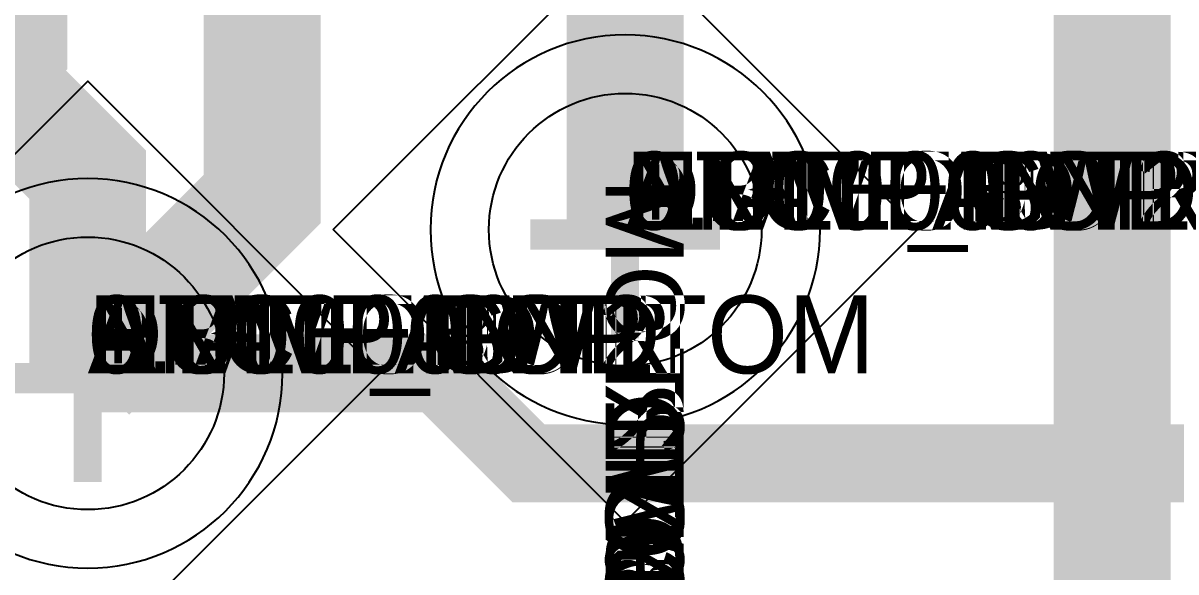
# Model space of a CAD drawing. Extents: x 0 to 323, y 0 to 320.
# Drawn here: x 46.504 to 49.464, y 14.51 to 15.92 of the extents above; entities that cross this region are included whole.
import ezdxf
from ezdxf.enums import TextEntityAlignment as Align

# ---------------------------------------------------------------- set-up
doc = ezdxf.new("R2010")
doc.units = 0
doc.header["$MEASUREMENT"] = 0
doc.layers.get('0').update_dxf_attribs({"linetype": 'CONTINUOUS'})
for name, color, linetype in [('CDN_FIGURES', 7, 'CONTINUOUS'), ('ETCH_BOTTOM', 7, 'CONTINUOUS'), ('ETCH_GND', 3, 'CONTINUOUS'), ('ETCH_INT1', 4, 'CONTINUOUS'), ('ETCH_INT2', 5, 'CONTINUOUS'), ('ETCH_PWR', 6, 'CONTINUOUS'), ('ETCH_TOP', 2, 'CONTINUOUS'), ('MANUFACTURING_NCLEGEND-1-6', 8, 'CONTINUOUS')]:
    doc.layers.add(name, color=color, linetype=linetype)

# ---------------------------------------------------------------- blocks, each defined once
blk = doc.blocks.new('PAD_INFO')
for tag in ['SHAPE_TYPE', 'PAD_HEIGHT', 'PAD_LAYER', 'PAD_TYPE', 'PAD_WIDTH']:
    blk.add_attdef(tag, (0, 0), '', height=0.2)
at = {"flags": 2}
blk.add_attdef('CDN_TYPE', (0, 0), '', height=0.2, dxfattribs=at)
blk = doc.blocks.new('DRILL_INFO')
at = {"flags": 2}
blk.add_attdef('CDN_TYPE', (0, 0), '', height=0.2, dxfattribs=at)
for tag in ['FSHAPE', 'FCHAR', 'DRILL_HEIGHT', 'DIAMETER', 'PLATED', 'DRILL_WIDTH']:
    blk.add_attdef(tag, (0, 0), '', height=0.2)
blk = doc.blocks.new('VIA0700X0300')
at = {"layer": 'ETCH_BOTTOM'}
blk.add_circle((0, 0), 0.35, dxfattribs=at)
at = {"layer": 'ETCH_GND'}
blk.add_circle((0, 0), 0.35, dxfattribs=at)
at = {"layer": 'ETCH_INT1'}
blk.add_circle((0, 0), 0.35, dxfattribs=at)
at = {"layer": 'ETCH_INT2'}
blk.add_circle((0, 0), 0.35, dxfattribs=at)
at = {"layer": 'ETCH_PWR'}
blk.add_circle((0, 0), 0.35, dxfattribs=at)
at = {"layer": 'ETCH_TOP'}
blk.add_circle((0, 0), 0.35, dxfattribs=at)
ref = blk.add_blockref('PAD_INFO', (0, 0))
ref.add_attrib('PAD_LAYER', 'ETCH_TOP', (0, 0), dxfattribs={"height": 0.2})
ref.add_attrib('SHAPE_TYPE', 'NULL', (0, 0), dxfattribs={"height": 0.2})
ref.add_attrib('PAD_TYPE', 'ANTIPAD', (0, 0), dxfattribs={"height": 0.2})
ref.add_attrib('PAD_WIDTH', '0.000000', (0, 0), dxfattribs={"height": 0.2})
ref.add_attrib('PAD_HEIGHT', '0.000000', (0, 0), dxfattribs={"height": 0.2})
ref = blk.add_blockref('PAD_INFO', (0, 0))
ref.add_attrib('PAD_LAYER', 'ETCH_GND', (0, 0), dxfattribs={"height": 0.2})
ref.add_attrib('SHAPE_TYPE', 'NULL', (0, 0), dxfattribs={"height": 0.2})
ref.add_attrib('PAD_TYPE', 'ANTIPAD', (0, 0), dxfattribs={"height": 0.2})
ref.add_attrib('PAD_WIDTH', '0.000000', (0, 0), dxfattribs={"height": 0.2})
ref.add_attrib('PAD_HEIGHT', '0.000000', (0, 0), dxfattribs={"height": 0.2})
ref = blk.add_blockref('PAD_INFO', (0, 0))
ref.add_attrib('PAD_LAYER', 'ETCH_INT1', (0, 0), dxfattribs={"height": 0.2})
ref.add_attrib('SHAPE_TYPE', 'NULL', (0, 0), dxfattribs={"height": 0.2})
ref.add_attrib('PAD_TYPE', 'ANTIPAD', (0, 0), dxfattribs={"height": 0.2})
ref.add_attrib('PAD_WIDTH', '0.000000', (0, 0), dxfattribs={"height": 0.2})
ref.add_attrib('PAD_HEIGHT', '0.000000', (0, 0), dxfattribs={"height": 0.2})
ref = blk.add_blockref('PAD_INFO', (0, 0))
ref.add_attrib('PAD_LAYER', 'ETCH_INT2', (0, 0), dxfattribs={"height": 0.2})
ref.add_attrib('SHAPE_TYPE', 'NULL', (0, 0), dxfattribs={"height": 0.2})
ref.add_attrib('PAD_TYPE', 'ANTIPAD', (0, 0), dxfattribs={"height": 0.2})
ref.add_attrib('PAD_WIDTH', '0.000000', (0, 0), dxfattribs={"height": 0.2})
ref.add_attrib('PAD_HEIGHT', '0.000000', (0, 0), dxfattribs={"height": 0.2})
ref = blk.add_blockref('PAD_INFO', (0, 0))
ref.add_attrib('PAD_LAYER', 'ETCH_PWR', (0, 0), dxfattribs={"height": 0.2})
ref.add_attrib('SHAPE_TYPE', 'NULL', (0, 0), dxfattribs={"height": 0.2})
ref.add_attrib('PAD_TYPE', 'ANTIPAD', (0, 0), dxfattribs={"height": 0.2})
ref.add_attrib('PAD_WIDTH', '0.000000', (0, 0), dxfattribs={"height": 0.2})
ref.add_attrib('PAD_HEIGHT', '0.000000', (0, 0), dxfattribs={"height": 0.2})
ref = blk.add_blockref('PAD_INFO', (0, 0))
ref.add_attrib('PAD_LAYER', 'ETCH_BOTTOM', (0, 0), dxfattribs={"height": 0.2})
ref.add_attrib('SHAPE_TYPE', 'NULL', (0, 0), dxfattribs={"height": 0.2})
ref.add_attrib('PAD_TYPE', 'ANTIPAD', (0, 0), dxfattribs={"height": 0.2})
ref.add_attrib('PAD_WIDTH', '0.000000', (0, 0), dxfattribs={"height": 0.2})
ref.add_attrib('PAD_HEIGHT', '0.000000', (0, 0), dxfattribs={"height": 0.2})
ref = blk.add_blockref('PAD_INFO', (0, 0))
ref.add_attrib('PAD_LAYER', 'ETCH_TOP', (0, 0), dxfattribs={"height": 0.2})
ref.add_attrib('SHAPE_TYPE', 'NULL', (0, 0), dxfattribs={"height": 0.2})
ref.add_attrib('PAD_TYPE', 'THERMAL', (0, 0), dxfattribs={"height": 0.2})
ref.add_attrib('PAD_WIDTH', '0.000000', (0, 0), dxfattribs={"height": 0.2})
ref.add_attrib('PAD_HEIGHT', '0.000000', (0, 0), dxfattribs={"height": 0.2})
ref = blk.add_blockref('PAD_INFO', (0, 0))
ref.add_attrib('PAD_LAYER', 'ETCH_GND', (0, 0), dxfattribs={"height": 0.2})
ref.add_attrib('SHAPE_TYPE', 'NULL', (0, 0), dxfattribs={"height": 0.2})
ref.add_attrib('PAD_TYPE', 'THERMAL', (0, 0), dxfattribs={"height": 0.2})
ref.add_attrib('PAD_WIDTH', '0.000000', (0, 0), dxfattribs={"height": 0.2})
ref.add_attrib('PAD_HEIGHT', '0.000000', (0, 0), dxfattribs={"height": 0.2})
ref = blk.add_blockref('PAD_INFO', (0, 0))
ref.add_attrib('PAD_LAYER', 'ETCH_INT1', (0, 0), dxfattribs={"height": 0.2})
ref.add_attrib('SHAPE_TYPE', 'NULL', (0, 0), dxfattribs={"height": 0.2})
ref.add_attrib('PAD_TYPE', 'THERMAL', (0, 0), dxfattribs={"height": 0.2})
ref.add_attrib('PAD_WIDTH', '0.000000', (0, 0), dxfattribs={"height": 0.2})
ref.add_attrib('PAD_HEIGHT', '0.000000', (0, 0), dxfattribs={"height": 0.2})
ref = blk.add_blockref('PAD_INFO', (0, 0))
ref.add_attrib('PAD_LAYER', 'ETCH_INT2', (0, 0), dxfattribs={"height": 0.2})
ref.add_attrib('SHAPE_TYPE', 'NULL', (0, 0), dxfattribs={"height": 0.2})
ref.add_attrib('PAD_TYPE', 'THERMAL', (0, 0), dxfattribs={"height": 0.2})
ref.add_attrib('PAD_WIDTH', '0.000000', (0, 0), dxfattribs={"height": 0.2})
ref.add_attrib('PAD_HEIGHT', '0.000000', (0, 0), dxfattribs={"height": 0.2})
ref = blk.add_blockref('PAD_INFO', (0, 0))
ref.add_attrib('PAD_LAYER', 'ETCH_PWR', (0, 0), dxfattribs={"height": 0.2})
ref.add_attrib('SHAPE_TYPE', 'NULL', (0, 0), dxfattribs={"height": 0.2})
ref.add_attrib('PAD_TYPE', 'THERMAL', (0, 0), dxfattribs={"height": 0.2})
ref.add_attrib('PAD_WIDTH', '0.000000', (0, 0), dxfattribs={"height": 0.2})
ref.add_attrib('PAD_HEIGHT', '0.000000', (0, 0), dxfattribs={"height": 0.2})
ref = blk.add_blockref('PAD_INFO', (0, 0))
ref.add_attrib('PAD_LAYER', 'ETCH_BOTTOM', (0, 0), dxfattribs={"height": 0.2})
ref.add_attrib('SHAPE_TYPE', 'NULL', (0, 0), dxfattribs={"height": 0.2})
ref.add_attrib('PAD_TYPE', 'THERMAL', (0, 0), dxfattribs={"height": 0.2})
ref.add_attrib('PAD_WIDTH', '0.000000', (0, 0), dxfattribs={"height": 0.2})
ref.add_attrib('PAD_HEIGHT', '0.000000', (0, 0), dxfattribs={"height": 0.2})
ref = blk.add_blockref('PAD_INFO', (0, 0))
ref.add_attrib('PAD_LAYER', 'ETCH_TOP', (0, 0), dxfattribs={"height": 0.2})
ref.add_attrib('SHAPE_TYPE', 'CIRCLE', (0, 0), dxfattribs={"height": 0.2})
ref.add_attrib('PAD_TYPE', 'REGULAR', (0, 0), dxfattribs={"height": 0.2})
ref.add_attrib('PAD_WIDTH', '0.700000', (0, 0), dxfattribs={"height": 0.2})
ref.add_attrib('PAD_HEIGHT', '0.700000', (0, 0), dxfattribs={"height": 0.2})
ref = blk.add_blockref('PAD_INFO', (0, 0))
ref.add_attrib('PAD_LAYER', 'ETCH_GND', (0, 0), dxfattribs={"height": 0.2})
ref.add_attrib('SHAPE_TYPE', 'CIRCLE', (0, 0), dxfattribs={"height": 0.2})
ref.add_attrib('PAD_TYPE', 'REGULAR', (0, 0), dxfattribs={"height": 0.2})
ref.add_attrib('PAD_WIDTH', '0.700000', (0, 0), dxfattribs={"height": 0.2})
ref.add_attrib('PAD_HEIGHT', '0.700000', (0, 0), dxfattribs={"height": 0.2})
ref = blk.add_blockref('PAD_INFO', (0, 0))
ref.add_attrib('PAD_LAYER', 'ETCH_INT1', (0, 0), dxfattribs={"height": 0.2})
ref.add_attrib('SHAPE_TYPE', 'CIRCLE', (0, 0), dxfattribs={"height": 0.2})
ref.add_attrib('PAD_TYPE', 'REGULAR', (0, 0), dxfattribs={"height": 0.2})
ref.add_attrib('PAD_WIDTH', '0.700000', (0, 0), dxfattribs={"height": 0.2})
ref.add_attrib('PAD_HEIGHT', '0.700000', (0, 0), dxfattribs={"height": 0.2})
ref = blk.add_blockref('PAD_INFO', (0, 0))
ref.add_attrib('PAD_LAYER', 'ETCH_INT2', (0, 0), dxfattribs={"height": 0.2})
ref.add_attrib('SHAPE_TYPE', 'CIRCLE', (0, 0), dxfattribs={"height": 0.2})
ref.add_attrib('PAD_TYPE', 'REGULAR', (0, 0), dxfattribs={"height": 0.2})
ref.add_attrib('PAD_WIDTH', '0.700000', (0, 0), dxfattribs={"height": 0.2})
ref.add_attrib('PAD_HEIGHT', '0.700000', (0, 0), dxfattribs={"height": 0.2})
ref = blk.add_blockref('PAD_INFO', (0, 0))
ref.add_attrib('PAD_LAYER', 'ETCH_PWR', (0, 0), dxfattribs={"height": 0.2})
ref.add_attrib('SHAPE_TYPE', 'CIRCLE', (0, 0), dxfattribs={"height": 0.2})
ref.add_attrib('PAD_TYPE', 'REGULAR', (0, 0), dxfattribs={"height": 0.2})
ref.add_attrib('PAD_WIDTH', '0.700000', (0, 0), dxfattribs={"height": 0.2})
ref.add_attrib('PAD_HEIGHT', '0.700000', (0, 0), dxfattribs={"height": 0.2})
ref = blk.add_blockref('PAD_INFO', (0, 0))
ref.add_attrib('PAD_LAYER', 'ETCH_BOTTOM', (0, 0), dxfattribs={"height": 0.2})
ref.add_attrib('SHAPE_TYPE', 'CIRCLE', (0, 0), dxfattribs={"height": 0.2})
ref.add_attrib('PAD_TYPE', 'REGULAR', (0, 0), dxfattribs={"height": 0.2})
ref.add_attrib('PAD_WIDTH', '0.700000', (0, 0), dxfattribs={"height": 0.2})
ref.add_attrib('PAD_HEIGHT', '0.700000', (0, 0), dxfattribs={"height": 0.2})
ref = blk.add_blockref('DRILL_INFO', (0, 0))
ref.add_attrib('DIAMETER', '0.300000', (0, 0), dxfattribs={"height": 0.2})
ref.add_attrib('PLATED', 'PLATED', (0, 0), dxfattribs={"height": 0.2})
ref.add_attrib('FSHAPE', 'DIAMOND', (0, 0), dxfattribs={"height": 0.2})
ref.add_attrib('FCHAR', '+', (0, 0), dxfattribs={"height": 0.2})
ref.add_attrib('DRILL_WIDTH', '1.500000', (0, 0), dxfattribs={"height": 0.2})
ref.add_attrib('DRILL_HEIGHT', '1.500000', (0, 0), dxfattribs={"height": 0.2})
for tag in ['CDN_TYPE', 'PIN']:
    blk.add_attdef(tag, (0, 0), '', height=0.2)
at = {"flags": 2}
for tag in ['PSTKNAME', 'BBV']:
    blk.add_attdef(tag, (0, 0), '', height=0.2, dxfattribs=at)
blk = doc.blocks.new('FIGURE_DIAMOND')
at = {"layer": 'CDN_FIGURES'}
blk.add_lwpolyline([(-0.5, 0), (0, 0.5), (0.5, 0), (0, -0.5)], close=True, dxfattribs=at)
blk = doc.blocks.new('RC1700X3200TS_C1')
ref = blk.add_blockref('PAD_INFO', (0, 0))
ref.add_attrib('PAD_LAYER', 'ETCH_TOP', (0, 0), dxfattribs={"height": 0.2})
ref.add_attrib('SHAPE_TYPE', 'NULL', (0, 0), dxfattribs={"height": 0.2})
ref.add_attrib('PAD_TYPE', 'ANTIPAD', (0, 0), dxfattribs={"height": 0.2})
ref.add_attrib('PAD_WIDTH', '0.000000', (0, 0), dxfattribs={"height": 0.2})
ref.add_attrib('PAD_HEIGHT', '0.000000', (0, 0), dxfattribs={"height": 0.2})
ref = blk.add_blockref('PAD_INFO', (0, 0))
ref.add_attrib('PAD_LAYER', 'ETCH_GND', (0, 0), dxfattribs={"height": 0.2})
ref.add_attrib('SHAPE_TYPE', 'NULL', (0, 0), dxfattribs={"height": 0.2})
ref.add_attrib('PAD_TYPE', 'ANTIPAD', (0, 0), dxfattribs={"height": 0.2})
ref.add_attrib('PAD_WIDTH', '0.000000', (0, 0), dxfattribs={"height": 0.2})
ref.add_attrib('PAD_HEIGHT', '0.000000', (0, 0), dxfattribs={"height": 0.2})
ref = blk.add_blockref('PAD_INFO', (0, 0))
ref.add_attrib('PAD_LAYER', 'ETCH_INT1', (0, 0), dxfattribs={"height": 0.2})
ref.add_attrib('SHAPE_TYPE', 'NULL', (0, 0), dxfattribs={"height": 0.2})
ref.add_attrib('PAD_TYPE', 'ANTIPAD', (0, 0), dxfattribs={"height": 0.2})
ref.add_attrib('PAD_WIDTH', '0.000000', (0, 0), dxfattribs={"height": 0.2})
ref.add_attrib('PAD_HEIGHT', '0.000000', (0, 0), dxfattribs={"height": 0.2})
ref = blk.add_blockref('PAD_INFO', (0, 0))
ref.add_attrib('PAD_LAYER', 'ETCH_INT2', (0, 0), dxfattribs={"height": 0.2})
ref.add_attrib('SHAPE_TYPE', 'NULL', (0, 0), dxfattribs={"height": 0.2})
ref.add_attrib('PAD_TYPE', 'ANTIPAD', (0, 0), dxfattribs={"height": 0.2})
ref.add_attrib('PAD_WIDTH', '0.000000', (0, 0), dxfattribs={"height": 0.2})
ref.add_attrib('PAD_HEIGHT', '0.000000', (0, 0), dxfattribs={"height": 0.2})
ref = blk.add_blockref('PAD_INFO', (0, 0))
ref.add_attrib('PAD_LAYER', 'ETCH_PWR', (0, 0), dxfattribs={"height": 0.2})
ref.add_attrib('SHAPE_TYPE', 'NULL', (0, 0), dxfattribs={"height": 0.2})
ref.add_attrib('PAD_TYPE', 'ANTIPAD', (0, 0), dxfattribs={"height": 0.2})
ref.add_attrib('PAD_WIDTH', '0.000000', (0, 0), dxfattribs={"height": 0.2})
ref.add_attrib('PAD_HEIGHT', '0.000000', (0, 0), dxfattribs={"height": 0.2})
ref = blk.add_blockref('PAD_INFO', (0, 0))
ref.add_attrib('PAD_LAYER', 'ETCH_BOTTOM', (0, 0), dxfattribs={"height": 0.2})
ref.add_attrib('SHAPE_TYPE', 'NULL', (0, 0), dxfattribs={"height": 0.2})
ref.add_attrib('PAD_TYPE', 'ANTIPAD', (0, 0), dxfattribs={"height": 0.2})
ref.add_attrib('PAD_WIDTH', '0.000000', (0, 0), dxfattribs={"height": 0.2})
ref.add_attrib('PAD_HEIGHT', '0.000000', (0, 0), dxfattribs={"height": 0.2})
ref = blk.add_blockref('PAD_INFO', (0, 0))
ref.add_attrib('PAD_LAYER', 'ETCH_TOP', (0, 0), dxfattribs={"height": 0.2})
ref.add_attrib('SHAPE_TYPE', 'NULL', (0, 0), dxfattribs={"height": 0.2})
ref.add_attrib('PAD_TYPE', 'THERMAL', (0, 0), dxfattribs={"height": 0.2})
ref.add_attrib('PAD_WIDTH', '0.000000', (0, 0), dxfattribs={"height": 0.2})
ref.add_attrib('PAD_HEIGHT', '0.000000', (0, 0), dxfattribs={"height": 0.2})
ref = blk.add_blockref('PAD_INFO', (0, 0))
ref.add_attrib('PAD_LAYER', 'ETCH_GND', (0, 0), dxfattribs={"height": 0.2})
ref.add_attrib('SHAPE_TYPE', 'NULL', (0, 0), dxfattribs={"height": 0.2})
ref.add_attrib('PAD_TYPE', 'THERMAL', (0, 0), dxfattribs={"height": 0.2})
ref.add_attrib('PAD_WIDTH', '0.000000', (0, 0), dxfattribs={"height": 0.2})
ref.add_attrib('PAD_HEIGHT', '0.000000', (0, 0), dxfattribs={"height": 0.2})
ref = blk.add_blockref('PAD_INFO', (0, 0))
ref.add_attrib('PAD_LAYER', 'ETCH_INT1', (0, 0), dxfattribs={"height": 0.2})
ref.add_attrib('SHAPE_TYPE', 'NULL', (0, 0), dxfattribs={"height": 0.2})
ref.add_attrib('PAD_TYPE', 'THERMAL', (0, 0), dxfattribs={"height": 0.2})
ref.add_attrib('PAD_WIDTH', '0.000000', (0, 0), dxfattribs={"height": 0.2})
ref.add_attrib('PAD_HEIGHT', '0.000000', (0, 0), dxfattribs={"height": 0.2})
ref = blk.add_blockref('PAD_INFO', (0, 0))
ref.add_attrib('PAD_LAYER', 'ETCH_INT2', (0, 0), dxfattribs={"height": 0.2})
ref.add_attrib('SHAPE_TYPE', 'NULL', (0, 0), dxfattribs={"height": 0.2})
ref.add_attrib('PAD_TYPE', 'THERMAL', (0, 0), dxfattribs={"height": 0.2})
ref.add_attrib('PAD_WIDTH', '0.000000', (0, 0), dxfattribs={"height": 0.2})
ref.add_attrib('PAD_HEIGHT', '0.000000', (0, 0), dxfattribs={"height": 0.2})
ref = blk.add_blockref('PAD_INFO', (0, 0))
ref.add_attrib('PAD_LAYER', 'ETCH_PWR', (0, 0), dxfattribs={"height": 0.2})
ref.add_attrib('SHAPE_TYPE', 'NULL', (0, 0), dxfattribs={"height": 0.2})
ref.add_attrib('PAD_TYPE', 'THERMAL', (0, 0), dxfattribs={"height": 0.2})
ref.add_attrib('PAD_WIDTH', '0.000000', (0, 0), dxfattribs={"height": 0.2})
ref.add_attrib('PAD_HEIGHT', '0.000000', (0, 0), dxfattribs={"height": 0.2})
ref = blk.add_blockref('PAD_INFO', (0, 0))
ref.add_attrib('PAD_LAYER', 'ETCH_BOTTOM', (0, 0), dxfattribs={"height": 0.2})
ref.add_attrib('SHAPE_TYPE', 'NULL', (0, 0), dxfattribs={"height": 0.2})
ref.add_attrib('PAD_TYPE', 'THERMAL', (0, 0), dxfattribs={"height": 0.2})
ref.add_attrib('PAD_WIDTH', '0.000000', (0, 0), dxfattribs={"height": 0.2})
ref.add_attrib('PAD_HEIGHT', '0.000000', (0, 0), dxfattribs={"height": 0.2})
ref = blk.add_blockref('PAD_INFO', (0, 0))
ref.add_attrib('PAD_LAYER', 'ETCH_TOP', (0, 0), dxfattribs={"height": 0.2})
ref.add_attrib('SHAPE_TYPE', 'SHAPE', (0, 0), dxfattribs={"height": 0.2})
ref.add_attrib('PAD_TYPE', 'REGULAR', (0, 0), dxfattribs={"height": 0.2})
ref.add_attrib('PAD_WIDTH', '1.700000', (0, 0), dxfattribs={"height": 0.2})
ref.add_attrib('PAD_HEIGHT', '3.200000', (0, 0), dxfattribs={"height": 0.2})
ref = blk.add_blockref('PAD_INFO', (0, 0))
ref.add_attrib('PAD_LAYER', 'ETCH_GND', (0, 0), dxfattribs={"height": 0.2})
ref.add_attrib('SHAPE_TYPE', 'NULL', (0, 0), dxfattribs={"height": 0.2})
ref.add_attrib('PAD_TYPE', 'REGULAR', (0, 0), dxfattribs={"height": 0.2})
ref.add_attrib('PAD_WIDTH', '0.000000', (0, 0), dxfattribs={"height": 0.2})
ref.add_attrib('PAD_HEIGHT', '0.000000', (0, 0), dxfattribs={"height": 0.2})
ref = blk.add_blockref('PAD_INFO', (0, 0))
ref.add_attrib('PAD_LAYER', 'ETCH_INT1', (0, 0), dxfattribs={"height": 0.2})
ref.add_attrib('SHAPE_TYPE', 'NULL', (0, 0), dxfattribs={"height": 0.2})
ref.add_attrib('PAD_TYPE', 'REGULAR', (0, 0), dxfattribs={"height": 0.2})
ref.add_attrib('PAD_WIDTH', '0.000000', (0, 0), dxfattribs={"height": 0.2})
ref.add_attrib('PAD_HEIGHT', '0.000000', (0, 0), dxfattribs={"height": 0.2})
ref = blk.add_blockref('PAD_INFO', (0, 0))
ref.add_attrib('PAD_LAYER', 'ETCH_INT2', (0, 0), dxfattribs={"height": 0.2})
ref.add_attrib('SHAPE_TYPE', 'NULL', (0, 0), dxfattribs={"height": 0.2})
ref.add_attrib('PAD_TYPE', 'REGULAR', (0, 0), dxfattribs={"height": 0.2})
ref.add_attrib('PAD_WIDTH', '0.000000', (0, 0), dxfattribs={"height": 0.2})
ref.add_attrib('PAD_HEIGHT', '0.000000', (0, 0), dxfattribs={"height": 0.2})
ref = blk.add_blockref('PAD_INFO', (0, 0))
ref.add_attrib('PAD_LAYER', 'ETCH_PWR', (0, 0), dxfattribs={"height": 0.2})
ref.add_attrib('SHAPE_TYPE', 'NULL', (0, 0), dxfattribs={"height": 0.2})
ref.add_attrib('PAD_TYPE', 'REGULAR', (0, 0), dxfattribs={"height": 0.2})
ref.add_attrib('PAD_WIDTH', '0.000000', (0, 0), dxfattribs={"height": 0.2})
ref.add_attrib('PAD_HEIGHT', '0.000000', (0, 0), dxfattribs={"height": 0.2})
ref = blk.add_blockref('PAD_INFO', (0, 0))
ref.add_attrib('PAD_LAYER', 'ETCH_BOTTOM', (0, 0), dxfattribs={"height": 0.2})
ref.add_attrib('SHAPE_TYPE', 'NULL', (0, 0), dxfattribs={"height": 0.2})
ref.add_attrib('PAD_TYPE', 'REGULAR', (0, 0), dxfattribs={"height": 0.2})
ref.add_attrib('PAD_WIDTH', '0.000000', (0, 0), dxfattribs={"height": 0.2})
ref.add_attrib('PAD_HEIGHT', '0.000000', (0, 0), dxfattribs={"height": 0.2})
ref = blk.add_blockref('DRILL_INFO', (0, 0))
ref.add_attrib('DIAMETER', '0.000000', (0, 0), dxfattribs={"height": 0.2})
ref.add_attrib('PLATED', 'PLATED', (0, 0), dxfattribs={"height": 0.2})
ref.add_attrib('FSHAPE', 'NULL', (0, 0), dxfattribs={"height": 0.2})
ref.add_attrib('DRILL_WIDTH', '0.000000', (0, 0), dxfattribs={"height": 0.2})
ref.add_attrib('DRILL_HEIGHT', '0.000000', (0, 0), dxfattribs={"height": 0.2})
for tag in ['CDN_TYPE', 'PIN']:
    blk.add_attdef(tag, (0, 0), '', height=0.2)
at = {"flags": 2}
for tag in ['PSTKNAME', 'BBV']:
    blk.add_attdef(tag, (0, 0), '', height=0.2, dxfattribs=at)
blk = doc.blocks.new('F136')
at = {"layer": 'ETCH_TOP'}
blk.add_blockref('RC1700X3200TS_C1', (0, 0), dxfattribs=at)
at = {"flags": 2}
for tag in ['SYMBOL_TYPE', 'CDN_TYPE', 'REFDES']:
    blk.add_attdef(tag, (0, 0), '', height=0.2, dxfattribs=at)

msp = doc.modelspace()

# ---------------------------------------------------------------- linework, layer by layer
at = {"layer": 'ETCH_BOTTOM'}
for points in [[(58.75, 22.15, 0.2, 0.2, 0), (57.6, 22.15, 0.2, 0.2, 0), (50.239, 14.789, 0.2, 0.2, 0), (47.8014, 14.789, 0.2, 0.2, 0), (47.5704, 15.02, 0.2, 0.2, 0), (46.67, 15.02, 0.2, 0.2, 0)], [(48.05, 16.7, 0.3, 0.3, 0), (48.05, 15.389, 0.3, 0.3, 0)], [(46.67, 15.02, 0.3, 0.3, 0), (46.67, 15.53, 0.3, 0.3, 0), (45.9, 16.3, 0.3, 0.3, 0)]]:
    msp.add_lwpolyline(points, format="xyseb", dxfattribs=at)
at = {"layer": 'ETCH_GND'}
for points in [[(48.5501, 15.389, 1), (47.5499, 15.389, 1)], [(47.1701, 15.02, 1), (46.1699, 15.02, 1)]]:
    msp.add_lwpolyline(points, format="xyb", close=True, dxfattribs=at)
at = {"layer": 'ETCH_INT1'}
msp.add_lwpolyline([(47.1701, 15.02, 1), (46.1699, 15.02, 1)], format="xyb", close=True, dxfattribs=at)
at = {"layer": 'ETCH_INT2'}
for points in [[(48.5501, 15.389, 1), (47.5499, 15.389, 1)], [(47.1701, 15.02, 1), (46.1699, 15.02, 1)]]:
    msp.add_lwpolyline(points, format="xyb", close=True, dxfattribs=at)
at = {"layer": 'ETCH_PWR'}
msp.add_lwpolyline([(46.67, 15.5201, 1), (46.67, 14.5199, 1)], format="xyb", close=True, dxfattribs=at)
at = {"layer": 'ETCH_TOP'}
for points in [[(46.468, 17.745, 0.3, 0.3, 0), (46.468, 15.864, 0.3, 0.3, 0), (45.4, 14.796, 0.3, 0.3, 0), (44.4, 14.796, 0.3, 0.3, 0), (44.1, 14.496, 0.3, 0.3, 0), (44.1, 13.4, 0.3, 0.3, 0)], [(47.118, 17.745, 0.3, 0.3, 0), (47.118, 15.468, 0.3, 0.3, 0), (46.67, 15.02, 0.3, 0.3, 0)], [(49.3, 13.4, 0.3, 0.3, 0), (49.3, 17.745, 0.3, 0.3, 0)]]:
    msp.add_lwpolyline(points, format="xyseb", dxfattribs=at)

# ---------------------------------------------------------------- block references
at = {"xscale": -1, "rotation": 270}
msp.add_blockref('F136', (48, 13.5), dxfattribs=at)
at = {"layer": 'ETCH_TOP'}
for p in [(48.05, 15.389), (46.67, 15.02)]:
    msp.add_blockref('VIA0700X0300', p, dxfattribs=at)
at = {"layer": 'MANUFACTURING_NCLEGEND-1-6', "xscale": 1.5, "yscale": 1.5}
for p in [(48.05, 15.389), (46.67, 15.02), (45.95, 14)]:
    msp.add_blockref('FIGURE_DIAMOND', p, dxfattribs=at)

# ---------------------------------------------------------------- texts
at = {"layer": 'MANUFACTURING_NCLEGEND-1-6'}
for p in [(48.05, 15.389), (46.67, 15.02)]:
    msp.add_text('+', height=0.75, dxfattribs=at).set_placement(p, align=Align.MIDDLE_CENTER)

doc.saveas('drawing.dxf')
